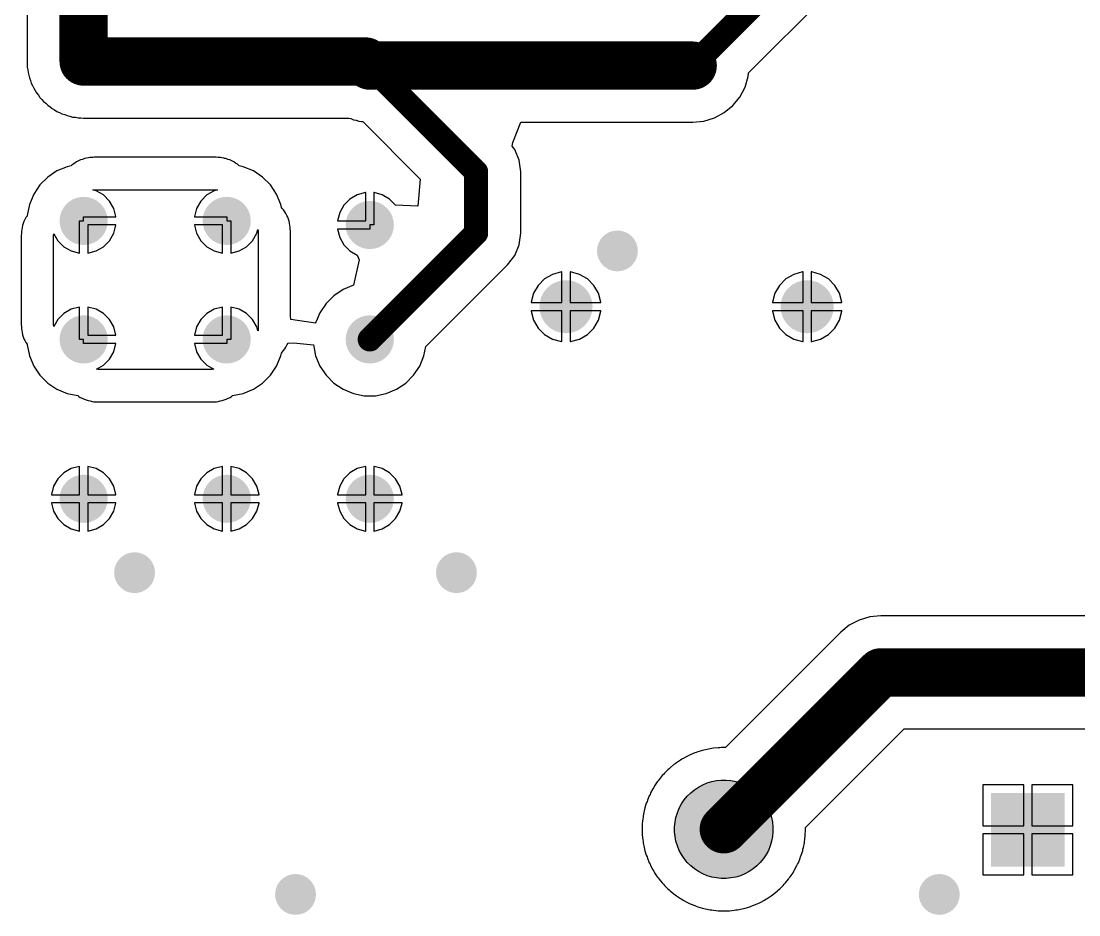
# Model space of a CAD drawing. Header units: inches. Extents: x 4.53 to 13.89, y 0.79 to 10.58.
# Drawn here: x 7.342 to 8.635, y 7.455 to 8.549 of the extents above; entities that cross this region are included whole.
import ezdxf

# ---------------------------------------------------------------- set-up
doc = ezdxf.new("R2010")
doc.units = ezdxf.units.IN
doc.header["$MEASUREMENT"] = 0
for name, color, linetype in [('Pad Holes', 156, 'Continuous'), ('Top Layer', 1, 'Continuous'), ('Via Holes', 16, 'Continuous')]:
    doc.layers.add(name, color=color, linetype=linetype)

# ---------------------------------------------------------------- blocks, each defined once
blk = doc.blocks.new('TEST_POINT_1_5MM_16')
at = {"layer": 'Top Layer'}
blk.add_hatch(color=1, dxfattribs=at).paths.add_polyline_path([(-0.003, -0.0602), (-0.0088, -0.0596), (-0.0146, -0.0585), (-0.0203, -0.0568), (-0.0258, -0.0545), (-0.031, -0.0517), (-0.0359, -0.0484), (-0.0405, -0.0447), (-0.0447, -0.0405), (-0.0484, -0.0359), (-0.0517, -0.031), (-0.0545, -0.0258), (-0.0568, -0.0203), (-0.0585, -0.0146), (-0.0596, -0.0088), (-0.0602, -0.003), (-0.0602, 0), (-0.0602, 0.003), (-0.0596, 0.0088), (-0.0585, 0.0146), (-0.0568, 0.0203), (-0.0545, 0.0258), (-0.0517, 0.031), (-0.0484, 0.0359), (-0.0447, 0.0405), (-0.0405, 0.0447), (-0.0359, 0.0484), (-0.031, 0.0517), (-0.0258, 0.0545), (-0.0203, 0.0568), (-0.0146, 0.0585), (-0.0088, 0.0596), (-0.003, 0.0602), (0, 0.0602), (0.003, 0.0602), (0.0088, 0.0596), (0.0146, 0.0585), (0.0203, 0.0568), (0.0258, 0.0545), (0.031, 0.0517), (0.0359, 0.0484), (0.0405, 0.0447), (0.0447, 0.0405), (0.0484, 0.0359), (0.0517, 0.031), (0.0545, 0.0258), (0.0568, 0.0203), (0.0585, 0.0146), (0.0596, 0.0088), (0.0602, 0.003), (0.0602, 0), (0.0602, -0.003), (0.0596, -0.0088), (0.0585, -0.0146), (0.0568, -0.0203), (0.0545, -0.0258), (0.0517, -0.031), (0.0484, -0.0359), (0.0447, -0.0405), (0.0405, -0.0447), (0.0359, -0.0484), (0.031, -0.0517), (0.0258, -0.0545), (0.0203, -0.0568), (0.0146, -0.0585), (0.0088, -0.0596), (0.003, -0.0602), (0, -0.0602)])
for p, q in [((-0.031, 0.0517), (-0.0258, 0.0545)), ((-0.0258, 0.0545), (-0.0203, 0.0568)), ((-0.0203, 0.0568), (-0.0146, 0.0585)), ((-0.0146, 0.0585), (-0.0088, 0.0596)), ((-0.0088, 0.0596), (-0.003, 0.0602)), ((-0.003, 0.0602), (0, 0.0602)), ((0, 0.0602), (0.003, 0.0602)), ((0.003, 0.0602), (0.0088, 0.0596)), ((0.0088, 0.0596), (0.0146, 0.0585)), ((0.0146, 0.0585), (0.0203, 0.0568)), ((0.0203, 0.0568), (0.0258, 0.0545)), ((0.0258, 0.0545), (0.031, 0.0517)), ((-0.0484, 0.0359), (-0.0447, 0.0405)), ((-0.0447, 0.0405), (-0.0405, 0.0447)), ((-0.0405, 0.0447), (-0.0359, 0.0484)), ((-0.0359, 0.0484), (-0.031, 0.0517)), ((0.031, 0.0517), (0.0359, 0.0484)), ((0.0359, 0.0484), (0.0405, 0.0447)), ((0.0405, 0.0447), (0.0447, 0.0405)), ((0.0447, 0.0405), (0.0484, 0.0359)), ((-0.0545, 0.0258), (-0.0517, 0.031)), ((-0.0517, 0.031), (-0.0484, 0.0359)), ((0.0484, 0.0359), (0.0517, 0.031)), ((0.0517, 0.031), (0.0545, 0.0258)), ((-0.0596, 0.0088), (-0.0585, 0.0146)), ((-0.0585, 0.0146), (-0.0568, 0.0203)), ((-0.0568, 0.0203), (-0.0545, 0.0258)), ((0.0545, 0.0258), (0.0568, 0.0203)), ((0.0568, 0.0203), (0.0585, 0.0146)), ((0.0585, 0.0146), (0.0596, 0.0088)), ((-0.0602, 0.003), (-0.0596, 0.0088)), ((-0.0602, 0), (-0.0602, 0.003)), ((-0.0602, -0.003), (-0.0602, 0)), ((0.0596, 0.0088), (0.0602, 0.003)), ((0.0602, 0.003), (0.0602, 0)), ((0.0602, 0), (0.0602, -0.003)), ((-0.0596, -0.0088), (-0.0602, -0.003)), ((-0.0585, -0.0146), (-0.0596, -0.0088)), ((0.0596, -0.0088), (0.0585, -0.0146)), ((0.0602, -0.003), (0.0596, -0.0088)), ((-0.0568, -0.0203), (-0.0585, -0.0146)), ((-0.0545, -0.0258), (-0.0568, -0.0203)), ((-0.0517, -0.031), (-0.0545, -0.0258)), ((0.0545, -0.0258), (0.0517, -0.031)), ((0.0568, -0.0203), (0.0545, -0.0258)), ((0.0585, -0.0146), (0.0568, -0.0203)), ((-0.0484, -0.0359), (-0.0517, -0.031)), ((-0.0447, -0.0405), (-0.0484, -0.0359)), ((0.0484, -0.0359), (0.0447, -0.0405)), ((0.0517, -0.031), (0.0484, -0.0359)), ((-0.0405, -0.0447), (-0.0447, -0.0405)), ((-0.0359, -0.0484), (-0.0405, -0.0447)), ((-0.031, -0.0517), (-0.0359, -0.0484)), ((-0.0258, -0.0545), (-0.031, -0.0517)), ((0.031, -0.0517), (0.0258, -0.0545)), ((0.0359, -0.0484), (0.031, -0.0517)), ((0.0405, -0.0447), (0.0359, -0.0484)), ((0.0447, -0.0405), (0.0405, -0.0447)), ((-0.0203, -0.0568), (-0.0258, -0.0545)), ((-0.0146, -0.0585), (-0.0203, -0.0568)), ((-0.0088, -0.0596), (-0.0146, -0.0585)), ((-0.003, -0.0602), (-0.0088, -0.0596)), ((0, -0.0602), (-0.003, -0.0602)), ((0, -0.0602), (0, -0.0602)), ((0.003, -0.0602), (0, -0.0602)), ((0.0088, -0.0596), (0.003, -0.0602)), ((0.0146, -0.0585), (0.0088, -0.0596)), ((0.0203, -0.0568), (0.0146, -0.0585)), ((0.0258, -0.0545), (0.0203, -0.0568))]:
    blk.add_line(p, q, dxfattribs=at)
blk = doc.blocks.new('CAPPRD500W50D630H1120_STAND_22X40_53')
at = {"layer": 'Pad Holes'}
h = blk.add_hatch(color=7, dxfattribs=at)
edge = h.paths.add_edge_path()
edge.add_arc((-0.195, 0), 0.03, 0, 360)
h = blk.add_hatch(color=7, dxfattribs=at)
edge = h.paths.add_edge_path()
edge.add_arc((0.195, 0), 0.03, 0, 360)
at = {"layer": 'Top Layer'}
blk.add_hatch(color=1, dxfattribs=at).paths.add_polyline_path([(-0.24, 0.045), (-0.15, 0.045), (-0.15, -0.045), (-0.24, -0.045)])
h = blk.add_hatch(color=1, dxfattribs=at)
edge = h.paths.add_edge_path()
edge.add_arc((0.195, 0), 0.045, 0, 360)
blk = doc.blocks.new('RES_2W_VERTICAL_153')
at = {"layer": 'Pad Holes'}
h = blk.add_hatch(color=7, dxfattribs=at)
edge = h.paths.add_edge_path()
edge.add_arc((0, 0), 0.0197, 0, 360)
h = blk.add_hatch(color=7, dxfattribs=at)
edge = h.paths.add_edge_path()
edge.add_arc((0.195, 0), 0.0197, 0, 360)
at = {"layer": 'Top Layer'}
h = blk.add_hatch(color=1, dxfattribs=at)
edge = h.paths.add_edge_path()
edge.add_arc((0, 0), 0.0295, 0, 360)
h = blk.add_hatch(color=1, dxfattribs=at)
edge = h.paths.add_edge_path()
edge.add_arc((0.195, 0), 0.0295, 0, 360)
blk = doc.blocks.new('RES_2W_VERTICAL_154')
at = {"layer": 'Pad Holes'}
h = blk.add_hatch(color=7, dxfattribs=at)
edge = h.paths.add_edge_path()
edge.add_arc((0, 0), 0.0197, 0, 360)
h = blk.add_hatch(color=7, dxfattribs=at)
edge = h.paths.add_edge_path()
edge.add_arc((0.195, 0), 0.0197, 0, 360)
at = {"layer": 'Top Layer'}
h = blk.add_hatch(color=1, dxfattribs=at)
edge = h.paths.add_edge_path()
edge.add_arc((0, 0), 0.0295, 0, 360)
h = blk.add_hatch(color=1, dxfattribs=at)
edge = h.paths.add_edge_path()
edge.add_arc((0.195, 0), 0.0295, 0, 360)
blk = doc.blocks.new('RES_2W_VERTICAL_155')
at = {"layer": 'Pad Holes'}
h = blk.add_hatch(color=7, dxfattribs=at)
edge = h.paths.add_edge_path()
edge.add_arc((0, 0), 0.0197, 0, 360)
h = blk.add_hatch(color=7, dxfattribs=at)
edge = h.paths.add_edge_path()
edge.add_arc((0.195, 0), 0.0197, 0, 360)
at = {"layer": 'Top Layer'}
h = blk.add_hatch(color=1, dxfattribs=at)
edge = h.paths.add_edge_path()
edge.add_arc((0, 0), 0.0295, 0, 360)
h = blk.add_hatch(color=1, dxfattribs=at)
edge = h.paths.add_edge_path()
edge.add_arc((0.195, 0), 0.0295, 0, 360)
blk = doc.blocks.new('CAP_PANASSONIC_1U_450V_157')
at = {"layer": 'Pad Holes'}
h = blk.add_hatch(color=7, dxfattribs=at)
edge = h.paths.add_edge_path()
edge.add_arc((0, 0), 0.02, 0, 360)
h = blk.add_hatch(color=7, dxfattribs=at)
edge = h.paths.add_edge_path()
edge.add_arc((0.59, 0), 0.02, 0, 360)
at = {"layer": 'Top Layer'}
h = blk.add_hatch(color=1, dxfattribs=at)
edge = h.paths.add_edge_path()
edge.add_arc((0, 0), 0.0325, 0, 360)
h = blk.add_hatch(color=1, dxfattribs=at)
edge = h.paths.add_edge_path()
edge.add_arc((0.59, 0), 0.0325, 0, 360)
blk = doc.blocks.new('CAP_PANASSONIC_1U_450V_158')
at = {"layer": 'Pad Holes'}
h = blk.add_hatch(color=7, dxfattribs=at)
edge = h.paths.add_edge_path()
edge.add_arc((0, 0), 0.02, 0, 360)
h = blk.add_hatch(color=7, dxfattribs=at)
edge = h.paths.add_edge_path()
edge.add_arc((0.59, 0), 0.02, 0, 360)
at = {"layer": 'Top Layer'}
h = blk.add_hatch(color=1, dxfattribs=at)
edge = h.paths.add_edge_path()
edge.add_arc((0, 0), 0.0325, 0, 360)
h = blk.add_hatch(color=1, dxfattribs=at)
edge = h.paths.add_edge_path()
edge.add_arc((0.59, 0), 0.0325, 0, 360)
blk = doc.blocks.new('RES_2W_VERTICAL_160')
at = {"layer": 'Pad Holes'}
h = blk.add_hatch(color=7, dxfattribs=at)
edge = h.paths.add_edge_path()
edge.add_arc((0, 0), 0.0197, 0, 360)
h = blk.add_hatch(color=7, dxfattribs=at)
edge = h.paths.add_edge_path()
edge.add_arc((0.195, 0), 0.0197, 0, 360)
at = {"layer": 'Top Layer'}
h = blk.add_hatch(color=1, dxfattribs=at)
edge = h.paths.add_edge_path()
edge.add_arc((0, 0), 0.0295, 0, 360)
h = blk.add_hatch(color=1, dxfattribs=at)
edge = h.paths.add_edge_path()
edge.add_arc((0.195, 0), 0.0295, 0, 360)
blk = doc.blocks.new('RES_2W_VERTICAL_161')
at = {"layer": 'Pad Holes'}
h = blk.add_hatch(color=7, dxfattribs=at)
edge = h.paths.add_edge_path()
edge.add_arc((0, 0), 0.0197, 0, 360)
h = blk.add_hatch(color=7, dxfattribs=at)
edge = h.paths.add_edge_path()
edge.add_arc((0.195, 0), 0.0197, 0, 360)
at = {"layer": 'Top Layer'}
h = blk.add_hatch(color=1, dxfattribs=at)
edge = h.paths.add_edge_path()
edge.add_arc((0, 0), 0.0295, 0, 360)
h = blk.add_hatch(color=1, dxfattribs=at)
edge = h.paths.add_edge_path()
edge.add_arc((0.195, 0), 0.0295, 0, 360)
blk = doc.blocks.new('RES_2W_VERTICAL_162')
at = {"layer": 'Pad Holes'}
h = blk.add_hatch(color=7, dxfattribs=at)
edge = h.paths.add_edge_path()
edge.add_arc((0, 0), 0.0197, 0, 360)
h = blk.add_hatch(color=7, dxfattribs=at)
edge = h.paths.add_edge_path()
edge.add_arc((0.195, 0), 0.0197, 0, 360)
at = {"layer": 'Top Layer'}
h = blk.add_hatch(color=1, dxfattribs=at)
edge = h.paths.add_edge_path()
edge.add_arc((0, 0), 0.0295, 0, 360)
h = blk.add_hatch(color=1, dxfattribs=at)
edge = h.paths.add_edge_path()
edge.add_arc((0.195, 0), 0.0295, 0, 360)

msp = doc.modelspace()

# ---------------------------------------------------------------- hatches: boundary and pattern name
at = {"layer": 'Top Layer'}
h = msp.add_hatch(color=1, dxfattribs=at)
edge = h.paths.add_edge_path()
edge.add_arc((8.0709, 8.2677), 0.025, 0, 360)
h = msp.add_hatch(color=1, dxfattribs=at)
edge = h.paths.add_edge_path()
edge.add_arc((7.4803, 7.874), 0.025, 0, 360)
h = msp.add_hatch(color=1, dxfattribs=at)
edge = h.paths.add_edge_path()
edge.add_arc((7.874, 7.874), 0.025, 0, 360)
h = msp.add_hatch(color=1, dxfattribs=at)
edge = h.paths.add_edge_path()
edge.add_arc((7.6772, 7.4803), 0.025, 0, 360)
h = msp.add_hatch(color=1, dxfattribs=at)
edge = h.paths.add_edge_path()
edge.add_arc((8.4646, 7.4803), 0.025, 0, 360)
at = {"layer": 'Via Holes'}
h = msp.add_hatch(color=7, dxfattribs=at)
edge = h.paths.add_edge_path()
edge.add_arc((8.0709, 8.2677), 0.014, 0, 360)
h = msp.add_hatch(color=7, dxfattribs=at)
edge = h.paths.add_edge_path()
edge.add_arc((7.4803, 7.874), 0.014, 0, 360)
h = msp.add_hatch(color=7, dxfattribs=at)
edge = h.paths.add_edge_path()
edge.add_arc((7.874, 7.874), 0.014, 0, 360)
h = msp.add_hatch(color=7, dxfattribs=at)
edge = h.paths.add_edge_path()
edge.add_arc((7.6772, 7.4803), 0.014, 0, 360)
h = msp.add_hatch(color=7, dxfattribs=at)
edge = h.paths.add_edge_path()
edge.add_arc((8.4646, 7.4803), 0.014, 0, 360)

# ---------------------------------------------------------------- linework, layer by layer
at = {"layer": 'Top Layer'}
for p, q in [((8.2314, 8.4856), (8.4666, 8.7208)), ((7.3488, 8.6444), (7.3488, 8.4994)), ((7.3488, 8.4994), (7.3491, 8.496)), ((7.3491, 8.496), (7.3491, 8.4926)), ((7.3491, 8.4926), (7.3498, 8.4893)), ((7.3498, 8.4893), (7.3501, 8.4859)), ((7.3501, 8.4859), (7.3511, 8.4827)), ((7.3511, 8.4827), (7.3518, 8.4793)), ((7.3518, 8.4793), (7.3531, 8.4762)), ((7.3531, 8.4762), (7.354, 8.4729)), ((8.227, 8.4679), (8.2309, 8.4809)), ((8.2309, 8.4809), (8.2314, 8.4856)), ((7.354, 8.4729), (7.3556, 8.4699)), ((7.3556, 8.4699), (7.3569, 8.4668)), ((7.3569, 8.4668), (7.3588, 8.464)), ((7.3588, 8.464), (7.3604, 8.461)), ((8.2206, 8.456), (8.227, 8.4679)), ((7.3604, 8.461), (7.3626, 8.4583)), ((7.3626, 8.4583), (7.3645, 8.4555)), ((7.3645, 8.4555), (7.3669, 8.4531)), ((7.3669, 8.4531), (7.369, 8.4505)), ((7.369, 8.4505), (7.3717, 8.4483)), ((7.3717, 8.4483), (7.3741, 8.4459)), ((8.212, 8.4455), (8.2206, 8.456)), ((7.3741, 8.4459), (7.3769, 8.444)), ((7.3769, 8.444), (7.3795, 8.4419)), ((7.3795, 8.4419), (7.3825, 8.4403)), ((7.3825, 8.4403), (7.3854, 8.4384)), ((7.3854, 8.4384), (7.3885, 8.4371)), ((7.3885, 8.4371), (7.3915, 8.4355)), ((7.3915, 8.4355), (7.3948, 8.4345)), ((8.1895, 8.4305), (8.2015, 8.4369)), ((8.2015, 8.4369), (8.212, 8.4455)), ((7.3948, 8.4345), (7.3979, 8.4332)), ((7.3979, 8.4332), (7.4012, 8.4325)), ((7.4012, 8.4325), (7.4045, 8.4315)), ((7.4045, 8.4315), (7.4079, 8.4312)), ((7.4079, 8.4312), (7.4112, 8.4305)), ((7.4112, 8.4305), (7.4146, 8.4305)), ((7.4146, 8.4305), (7.418, 8.4302)), ((7.418, 8.4302), (7.7424, 8.4302)), ((7.7424, 8.4302), (7.7448, 8.4295)), ((7.7448, 8.4295), (7.7479, 8.4282)), ((7.7479, 8.4282), (7.7512, 8.4275)), ((7.7512, 8.4275), (7.7545, 8.4265)), ((7.7545, 8.4265), (7.7579, 8.4262)), ((7.7579, 8.4262), (7.7593, 8.4259)), ((7.7593, 8.4259), (7.8297, 8.3555)), ((7.9429, 8.4002), (7.9528, 8.4252)), ((7.9528, 8.4252), (8.163, 8.4252)), ((8.163, 8.4252), (8.1765, 8.4265)), ((8.1765, 8.4265), (8.1895, 8.4305)), ((7.9423, 8.3957), (7.9429, 8.4002)), ((7.9453, 8.3917), (7.9423, 8.3957)), ((7.9507, 8.3786), (7.9453, 8.3917)), ((7.3979, 8.3707), (7.3854, 8.3655)), ((7.4026, 8.3716), (7.3979, 8.3707)), ((7.4032, 8.372), (7.4026, 8.3716)), ((7.405, 8.3739), (7.4032, 8.372)), ((7.4073, 8.3752), (7.405, 8.3739)), ((7.4093, 8.3768), (7.4073, 8.3752)), ((7.4117, 8.3777), (7.4093, 8.3768)), ((7.414, 8.379), (7.4117, 8.3777)), ((7.4165, 8.3797), (7.414, 8.379)), ((7.4189, 8.3807), (7.4165, 8.3797)), ((7.4215, 8.3811), (7.4189, 8.3807)), ((7.424, 8.3817), (7.4215, 8.3811)), ((7.4257, 8.382), (7.424, 8.3817)), ((7.4283, 8.382), (7.4257, 8.382)), ((7.4292, 8.3821), (7.4283, 8.382)), ((7.4309, 8.3823), (7.4292, 8.3821)), ((7.4292, 8.3821), (7.4292, 8.3821)), ((7.5801, 8.3823), (7.4309, 8.3823)), ((7.5827, 8.382), (7.5801, 8.3823)), ((7.5853, 8.382), (7.5827, 8.382)), ((7.587, 8.3817), (7.5853, 8.382)), ((7.5895, 8.3811), (7.587, 8.3817)), ((7.5904, 8.3809), (7.5895, 8.3811)), ((7.5921, 8.3807), (7.5904, 8.3809)), ((7.5904, 8.3809), (7.5904, 8.3809)), ((7.5945, 8.3797), (7.5921, 8.3807)), ((7.597, 8.379), (7.5945, 8.3797)), ((7.5993, 8.3777), (7.597, 8.379)), ((7.6017, 8.3768), (7.5993, 8.3777)), ((7.6037, 8.3752), (7.6017, 8.3768)), ((7.606, 8.3739), (7.6037, 8.3752)), ((7.6078, 8.372), (7.606, 8.3739)), ((7.6084, 8.3716), (7.6078, 8.372)), ((7.6131, 8.3707), (7.6084, 8.3716)), ((7.6256, 8.3655), (7.6131, 8.3707)), ((7.9526, 8.3644), (7.9507, 8.3786)), ((7.3741, 8.3579), (7.3645, 8.3484)), ((7.3854, 8.3655), (7.3741, 8.3579)), ((7.6369, 8.3579), (7.6256, 8.3655)), ((7.6465, 8.3484), (7.6369, 8.3579)), ((7.9526, 8.2894), (7.9526, 8.3644)), ((7.3645, 8.3484), (7.3569, 8.3371)), ((7.6541, 8.3371), (7.6465, 8.3484)), ((7.8297, 8.3555), (7.8268, 8.3226)), ((7.3569, 8.3371), (7.3518, 8.3245)), ((7.4292, 8.3424), (7.4309, 8.3426)), ((7.4333, 8.3413), (7.4292, 8.3424)), ((7.4309, 8.3426), (7.5801, 8.3426)), ((7.4423, 8.3361), (7.4333, 8.3413)), ((7.4496, 8.3287), (7.4423, 8.3361)), ((7.5687, 8.3361), (7.5614, 8.3287)), ((7.5777, 8.3413), (7.5687, 8.3361)), ((7.5818, 8.3424), (7.5777, 8.3413)), ((7.5801, 8.3426), (7.5818, 8.3424)), ((7.6592, 8.3245), (7.6541, 8.3371)), ((7.7527, 8.3363), (7.7437, 8.3311)), ((7.7628, 8.339), (7.7527, 8.3363)), ((7.763, 8.339), (7.7628, 8.339)), ((7.763, 8.3044), (7.763, 8.339)), ((7.7732, 8.339), (7.773, 8.339)), ((7.773, 8.339), (7.773, 8.2994)), ((7.7833, 8.3363), (7.7732, 8.339)), ((7.7923, 8.3311), (7.7833, 8.3363)), ((7.3518, 8.3245), (7.3491, 8.3112)), ((7.4548, 8.3197), (7.4496, 8.3287)), ((7.4575, 8.3096), (7.4548, 8.3197)), ((7.5562, 8.3197), (7.5535, 8.3096)), ((7.5614, 8.3287), (7.5562, 8.3197)), ((7.66, 8.3206), (7.6592, 8.3245)), ((7.6607, 8.3197), (7.66, 8.3206)), ((7.6626, 8.3179), (7.6607, 8.3197)), ((7.7364, 8.3237), (7.7312, 8.3147)), ((7.7437, 8.3311), (7.7364, 8.3237)), ((7.7996, 8.3237), (7.7923, 8.3311)), ((7.8268, 8.3226), (7.7996, 8.3237)), ((7.3462, 8.306), (7.3449, 8.3037)), ((7.3472, 8.3084), (7.3462, 8.306)), ((7.3488, 8.3104), (7.3472, 8.3084)), ((7.3491, 8.311), (7.3488, 8.3104)), ((7.3491, 8.3112), (7.3491, 8.311)), ((7.418, 8.3044), (7.418, 8.3094)), ((7.418, 8.3094), (7.4575, 8.3094)), ((7.4575, 8.3094), (7.4575, 8.3096)), ((7.5535, 8.3096), (7.5535, 8.3094)), ((7.5535, 8.3094), (7.593, 8.3094)), ((7.593, 8.3094), (7.593, 8.3044)), ((7.6639, 8.3156), (7.6626, 8.3179)), ((7.6654, 8.3136), (7.6639, 8.3156)), ((7.6664, 8.3112), (7.6654, 8.3136)), ((7.6677, 8.3089), (7.6664, 8.3112)), ((7.6684, 8.3064), (7.6677, 8.3089)), ((7.6694, 8.304), (7.6684, 8.3064)), ((7.7312, 8.3147), (7.7285, 8.3046)), ((7.3422, 8.2937), (7.3419, 8.2916)), ((7.3429, 8.2962), (7.3422, 8.2937)), ((7.3432, 8.2988), (7.3429, 8.2962)), ((7.3442, 8.3012), (7.3432, 8.2988)), ((7.3449, 8.3037), (7.3442, 8.3012)), ((7.413, 8.2649), (7.413, 8.3044)), ((7.413, 8.3044), (7.418, 8.3044)), ((7.4575, 8.2994), (7.423, 8.2994)), ((7.423, 8.2994), (7.423, 8.2649)), ((7.4548, 8.2892), (7.4575, 8.2992)), ((7.4575, 8.2992), (7.4575, 8.2994)), ((7.588, 8.2994), (7.5535, 8.2994)), ((7.5535, 8.2994), (7.5535, 8.2992)), ((7.5535, 8.2992), (7.5562, 8.2892)), ((7.588, 8.2649), (7.588, 8.2994)), ((7.593, 8.3044), (7.598, 8.3044)), ((7.598, 8.3044), (7.598, 8.2649)), ((7.6298, 8.2892), (7.631, 8.2937)), ((7.631, 8.2937), (7.6313, 8.292)), ((7.6696, 8.3022), (7.6694, 8.304)), ((7.6697, 8.3014), (7.6696, 8.3022)), ((7.6696, 8.3022), (7.6696, 8.3022)), ((7.6704, 8.2989), (7.6697, 8.3014)), ((7.6706, 8.2971), (7.6704, 8.2989)), ((7.6706, 8.2945), (7.6706, 8.2971)), ((7.671, 8.292), (7.6706, 8.2945)), ((7.7285, 8.3046), (7.7285, 8.3044)), ((7.7285, 8.3044), (7.763, 8.3044)), ((7.768, 8.2944), (7.7285, 8.2944)), ((7.7285, 8.2944), (7.7285, 8.2942)), ((7.7285, 8.2942), (7.7312, 8.2842)), ((7.773, 8.2994), (7.768, 8.2994)), ((7.768, 8.2994), (7.768, 8.2944)), ((7.3419, 8.289), (7.3416, 8.2864)), ((7.3416, 8.2864), (7.3416, 8.1775)), ((7.3419, 8.2916), (7.3419, 8.289)), ((7.3813, 8.2864), (7.3816, 8.2885)), ((7.3813, 8.1775), (7.3813, 8.2864)), ((7.3816, 8.2885), (7.3864, 8.2802)), ((7.3864, 8.2802), (7.3937, 8.2728)), ((7.4423, 8.2728), (7.4496, 8.2802)), ((7.4496, 8.2802), (7.4548, 8.2892)), ((7.5562, 8.2892), (7.5614, 8.2802)), ((7.5614, 8.2802), (7.5687, 8.2728)), ((7.6173, 8.2728), (7.6246, 8.2802)), ((7.6246, 8.2802), (7.6298, 8.2892)), ((7.6313, 8.292), (7.6313, 8.1881)), ((7.671, 8.189), (7.671, 8.292)), ((7.7312, 8.2842), (7.7364, 8.2752)), ((7.9507, 8.2753), (7.9526, 8.2894)), ((7.3937, 8.2728), (7.4027, 8.2676)), ((7.4027, 8.2676), (7.4128, 8.2649)), ((7.4232, 8.2649), (7.4333, 8.2676)), ((7.4333, 8.2676), (7.4423, 8.2728)), ((7.5687, 8.2728), (7.5777, 8.2676)), ((7.5777, 8.2676), (7.5878, 8.2649)), ((7.5982, 8.2649), (7.6083, 8.2676)), ((7.6083, 8.2676), (7.6173, 8.2728)), ((7.7364, 8.2752), (7.7437, 8.2678)), ((7.7437, 8.2678), (7.7527, 8.2626)), ((7.9453, 8.2621), (7.9507, 8.2753)), ((7.4128, 8.2649), (7.413, 8.2649)), ((7.423, 8.2649), (7.4232, 8.2649)), ((7.5878, 8.2649), (7.588, 8.2649)), ((7.598, 8.2649), (7.5982, 8.2649)), ((7.755, 8.2566), (7.7479, 8.2257)), ((7.7527, 8.2626), (7.755, 8.2566)), ((7.9366, 8.2508), (7.9453, 8.2621)), ((7.8365, 8.1507), (7.9366, 8.2508)), ((8.0024, 8.2419), (7.9916, 8.239)), ((8.003, 8.2419), (8.0024, 8.2419)), ((8.003, 8.2044), (8.003, 8.2419)), ((8.0136, 8.2419), (8.013, 8.2419)), ((8.013, 8.2419), (8.013, 8.2044)), ((8.0244, 8.239), (8.0136, 8.2419)), ((8.2974, 8.2419), (8.2866, 8.239)), ((8.298, 8.2419), (8.2974, 8.2419)), ((8.298, 8.2044), (8.298, 8.2419)), ((8.3086, 8.2419), (8.308, 8.2419)), ((8.308, 8.2419), (8.308, 8.2044)), ((8.3194, 8.239), (8.3086, 8.2419)), ((7.9819, 8.2334), (7.974, 8.2255)), ((7.9916, 8.239), (7.9819, 8.2334)), ((8.0341, 8.2334), (8.0244, 8.239)), ((8.042, 8.2255), (8.0341, 8.2334)), ((8.2769, 8.2334), (8.269, 8.2255)), ((8.2866, 8.239), (8.2769, 8.2334)), ((8.3291, 8.2334), (8.3194, 8.239)), ((8.337, 8.2255), (8.3291, 8.2334)), ((7.7354, 8.2205), (7.7241, 8.2129)), ((7.7479, 8.2257), (7.7354, 8.2205)), ((7.9684, 8.2158), (7.9655, 8.205)), ((7.974, 8.2255), (7.9684, 8.2158)), ((8.0476, 8.2158), (8.042, 8.2255)), ((8.0505, 8.205), (8.0476, 8.2158)), ((8.2634, 8.2158), (8.2605, 8.205)), ((8.269, 8.2255), (8.2634, 8.2158)), ((8.3426, 8.2158), (8.337, 8.2255)), ((8.3455, 8.205), (8.3426, 8.2158)), ((7.7145, 8.2034), (7.7069, 8.1921)), ((7.7241, 8.2129), (7.7145, 8.2034)), ((7.9655, 8.205), (7.9655, 8.2044)), ((7.9655, 8.2044), (8.003, 8.2044)), ((8.013, 8.2044), (8.0505, 8.2044)), ((8.0505, 8.2044), (8.0505, 8.205)), ((8.2605, 8.205), (8.2605, 8.2044)), ((8.2605, 8.2044), (8.298, 8.2044)), ((8.308, 8.2044), (8.3455, 8.2044)), ((8.3455, 8.2044), (8.3455, 8.205)), ((7.3937, 8.1911), (7.3864, 8.1837)), ((7.4027, 8.1963), (7.3937, 8.1911)), ((7.4128, 8.199), (7.4027, 8.1963)), ((7.413, 8.199), (7.4128, 8.199)), ((7.413, 8.1594), (7.413, 8.199)), ((7.4232, 8.199), (7.423, 8.199)), ((7.423, 8.199), (7.423, 8.1644)), ((7.4333, 8.1963), (7.4232, 8.199)), ((7.4423, 8.1911), (7.4333, 8.1963)), ((7.4496, 8.1837), (7.4423, 8.1911)), ((7.5687, 8.1911), (7.5614, 8.1837)), ((7.5777, 8.1963), (7.5687, 8.1911)), ((7.5878, 8.199), (7.5777, 8.1963)), ((7.588, 8.199), (7.5878, 8.199)), ((7.588, 8.1644), (7.588, 8.199)), ((7.5982, 8.199), (7.598, 8.199)), ((7.598, 8.199), (7.598, 8.1594)), ((7.6083, 8.1963), (7.5982, 8.199)), ((7.6173, 8.1911), (7.6083, 8.1963)), ((7.6246, 8.1837), (7.6173, 8.1911)), ((7.7069, 8.1921), (7.7036, 8.1841)), ((8.003, 8.1944), (7.9655, 8.1944)), ((7.9655, 8.1944), (7.9655, 8.1938)), ((7.9655, 8.1938), (7.9684, 8.183)), ((8.003, 8.1569), (8.003, 8.1944)), ((8.0505, 8.1944), (8.013, 8.1944)), ((8.013, 8.1944), (8.013, 8.1569)), ((8.0476, 8.183), (8.0505, 8.1938)), ((8.0505, 8.1938), (8.0505, 8.1944)), ((8.298, 8.1944), (8.2605, 8.1944)), ((8.2605, 8.1944), (8.2605, 8.1938)), ((8.2605, 8.1938), (8.2634, 8.183)), ((8.298, 8.1569), (8.298, 8.1944)), ((8.3455, 8.1944), (8.308, 8.1944)), ((8.308, 8.1944), (8.308, 8.1569)), ((8.3426, 8.183), (8.3455, 8.1938)), ((8.3455, 8.1938), (8.3455, 8.1944)), ((7.3416, 8.1775), (7.3419, 8.1749)), ((7.3816, 8.1754), (7.3813, 8.1775)), ((7.3864, 8.1837), (7.3816, 8.1754)), ((7.4548, 8.1747), (7.4496, 8.1837)), ((7.5614, 8.1837), (7.5562, 8.1747)), ((7.6298, 8.1747), (7.6246, 8.1837)), ((7.6313, 8.1881), (7.6313, 8.1702)), ((7.671, 8.1881), (7.671, 8.189)), ((7.6714, 8.1838), (7.671, 8.1881)), ((7.7014, 8.1791), (7.6714, 8.1838)), ((7.7017, 8.1795), (7.7014, 8.1791)), ((7.7036, 8.1841), (7.7017, 8.1795)), ((7.7017, 8.1795), (7.7017, 8.1795)), ((7.9684, 8.183), (7.974, 8.1733)), ((8.042, 8.1733), (8.0476, 8.183)), ((8.2634, 8.183), (8.269, 8.1733)), ((8.337, 8.1733), (8.3426, 8.183)), ((7.3419, 8.1749), (7.3419, 8.1723)), ((7.3419, 8.1723), (7.3422, 8.1702)), ((7.3422, 8.1702), (7.3429, 8.1677)), ((7.3429, 8.1677), (7.3432, 8.1651)), ((7.3432, 8.1651), (7.3442, 8.1627)), ((7.423, 8.1644), (7.4575, 8.1644)), ((7.4575, 8.1646), (7.4548, 8.1747)), ((7.4575, 8.1644), (7.4575, 8.1646)), ((7.5562, 8.1747), (7.5535, 8.1646)), ((7.5535, 8.1646), (7.5535, 8.1644)), ((7.5535, 8.1644), (7.588, 8.1644)), ((7.6311, 8.1698), (7.6298, 8.1747)), ((7.6313, 8.1702), (7.6311, 8.1698)), ((7.974, 8.1733), (7.9819, 8.1654)), ((7.9819, 8.1654), (7.9916, 8.1598)), ((8.0244, 8.1598), (8.0341, 8.1654)), ((8.0341, 8.1654), (8.042, 8.1733)), ((8.269, 8.1733), (8.2769, 8.1654)), ((8.2769, 8.1654), (8.2866, 8.1598)), ((8.3194, 8.1598), (8.3291, 8.1654)), ((8.3291, 8.1654), (8.337, 8.1733)), ((7.3442, 8.1627), (7.3449, 8.1602)), ((7.3449, 8.1602), (7.3462, 8.1579)), ((7.3462, 8.1579), (7.3472, 8.1555)), ((7.3472, 8.1555), (7.3488, 8.1534)), ((7.3488, 8.1534), (7.3491, 8.1528)), ((7.3491, 8.1528), (7.3491, 8.1526)), ((7.3491, 8.1526), (7.3518, 8.1393)), ((7.418, 8.1594), (7.413, 8.1594)), ((7.418, 8.1544), (7.418, 8.1594)), ((7.4575, 8.1544), (7.418, 8.1544)), ((7.4548, 8.1442), (7.4575, 8.1542)), ((7.4575, 8.1542), (7.4575, 8.1544)), ((7.593, 8.1544), (7.5535, 8.1544)), ((7.5535, 8.1544), (7.5535, 8.1542)), ((7.5535, 8.1542), (7.5562, 8.1442)), ((7.598, 8.1594), (7.593, 8.1594)), ((7.593, 8.1594), (7.593, 8.1544)), ((7.6655, 8.15), (7.667, 8.153)), ((7.667, 8.153), (7.6683, 8.155)), ((7.6683, 8.155), (7.6745, 8.1552)), ((7.6745, 8.1552), (7.699, 8.1528)), ((7.699, 8.1528), (7.6991, 8.1526)), ((7.6991, 8.1526), (7.7004, 8.1463)), ((7.8342, 8.1393), (7.8365, 8.1507)), ((7.9916, 8.1598), (8.0024, 8.1569)), ((8.0024, 8.1569), (8.003, 8.1569)), ((8.013, 8.1569), (8.0136, 8.1569)), ((8.0136, 8.1569), (8.0244, 8.1598)), ((8.2866, 8.1598), (8.2974, 8.1569)), ((8.2974, 8.1569), (8.298, 8.1569)), ((8.308, 8.1569), (8.3086, 8.1569)), ((8.3086, 8.1569), (8.3194, 8.1598)), ((7.3518, 8.1393), (7.3569, 8.1268)), ((7.4496, 8.1352), (7.4548, 8.1442)), ((7.5562, 8.1442), (7.5614, 8.1352)), ((7.6541, 8.1268), (7.6592, 8.1393)), ((7.6592, 8.1393), (7.6599, 8.1427)), ((7.6599, 8.1427), (7.6608, 8.1438)), ((7.6608, 8.1438), (7.6626, 8.1457)), ((7.6626, 8.1457), (7.6639, 8.1479)), ((7.6639, 8.1479), (7.6655, 8.15)), ((7.6655, 8.15), (7.6655, 8.15)), ((7.7004, 8.1463), (7.7017, 8.1393)), ((7.7017, 8.1393), (7.7069, 8.1268)), ((7.8291, 8.1268), (7.8342, 8.1393)), ((7.3569, 8.1268), (7.3645, 8.1155)), ((7.4337, 8.1229), (7.4423, 8.1278)), ((7.4423, 8.1278), (7.4496, 8.1352)), ((7.5614, 8.1352), (7.5687, 8.1278)), ((7.5687, 8.1278), (7.5773, 8.1229)), ((7.6465, 8.1155), (7.6541, 8.1268)), ((7.7069, 8.1268), (7.7145, 8.1155)), ((7.8215, 8.1155), (7.8291, 8.1268)), ((7.3645, 8.1155), (7.3741, 8.1059)), ((7.4358, 8.1226), (7.4337, 8.1229)), ((7.5752, 8.1226), (7.4358, 8.1226)), ((7.5773, 8.1229), (7.5752, 8.1226)), ((7.6369, 8.1059), (7.6465, 8.1155)), ((7.7145, 8.1155), (7.7241, 8.1059)), ((7.8119, 8.1059), (7.8215, 8.1155)), ((7.3741, 8.1059), (7.3854, 8.0984)), ((7.6256, 8.0984), (7.6369, 8.1059)), ((7.7241, 8.1059), (7.7354, 8.0984)), ((7.8006, 8.0984), (7.8119, 8.1059)), ((7.3854, 8.0984), (7.3979, 8.0932)), ((7.3979, 8.0932), (7.4109, 8.0906)), ((7.4109, 8.0906), (7.4118, 8.0901)), ((7.4118, 8.0901), (7.4139, 8.0885)), ((7.4139, 8.0885), (7.4163, 8.0875)), ((7.4163, 8.0875), (7.4185, 8.0862)), ((7.4185, 8.0862), (7.421, 8.0855)), ((7.59, 8.0855), (7.5925, 8.0862)), ((7.5925, 8.0862), (7.5947, 8.0875)), ((7.5947, 8.0875), (7.5971, 8.0885)), ((7.5971, 8.0885), (7.5992, 8.0901)), ((7.5992, 8.0901), (7.6001, 8.0906)), ((7.6001, 8.0906), (7.6131, 8.0932)), ((7.6131, 8.0932), (7.6256, 8.0984)), ((7.7354, 8.0984), (7.7479, 8.0932)), ((7.7479, 8.0932), (7.7612, 8.0905)), ((7.7612, 8.0905), (7.7748, 8.0905)), ((7.7748, 8.0905), (7.7881, 8.0932)), ((7.7881, 8.0932), (7.8006, 8.0984)), ((7.421, 8.0855), (7.4234, 8.0845)), ((7.4234, 8.0845), (7.426, 8.0842)), ((7.426, 8.0842), (7.4285, 8.0835)), ((7.4285, 8.0835), (7.4306, 8.0832)), ((7.4306, 8.0832), (7.4333, 8.0832)), ((7.4333, 8.0832), (7.4358, 8.0829)), ((7.4358, 8.0829), (7.5752, 8.0829)), ((7.5752, 8.0829), (7.5777, 8.0832)), ((7.5777, 8.0832), (7.5804, 8.0832)), ((7.5804, 8.0832), (7.5825, 8.0835)), ((7.5825, 8.0835), (7.585, 8.0842)), ((7.585, 8.0842), (7.5876, 8.0845)), ((7.5876, 8.0845), (7.59, 8.0855)), ((7.3937, 7.9961), (7.3864, 7.9887)), ((7.4027, 8.0013), (7.3937, 7.9961)), ((7.4128, 8.004), (7.4027, 8.0013)), ((7.413, 8.004), (7.4128, 8.004)), ((7.413, 7.9694), (7.413, 8.004)), ((7.4232, 8.004), (7.423, 8.004)), ((7.423, 8.004), (7.423, 7.9694)), ((7.4333, 8.0013), (7.4232, 8.004)), ((7.4423, 7.9961), (7.4333, 8.0013)), ((7.4496, 7.9887), (7.4423, 7.9961)), ((7.5687, 7.9961), (7.5614, 7.9887)), ((7.5777, 8.0013), (7.5687, 7.9961)), ((7.5878, 8.004), (7.5777, 8.0013)), ((7.588, 8.004), (7.5878, 8.004)), ((7.588, 7.9694), (7.588, 8.004)), ((7.5982, 8.004), (7.598, 8.004)), ((7.598, 8.004), (7.598, 7.9694)), ((7.6083, 8.0013), (7.5982, 8.004)), ((7.6173, 7.9961), (7.6083, 8.0013)), ((7.6246, 7.9887), (7.6173, 7.9961)), ((7.7437, 7.9961), (7.7364, 7.9887)), ((7.7527, 8.0013), (7.7437, 7.9961)), ((7.7628, 8.004), (7.7527, 8.0013)), ((7.763, 8.004), (7.7628, 8.004)), ((7.763, 7.9694), (7.763, 8.004)), ((7.7732, 8.004), (7.773, 8.004)), ((7.773, 8.004), (7.773, 7.9694)), ((7.7833, 8.0013), (7.7732, 8.004)), ((7.7923, 7.9961), (7.7833, 8.0013)), ((7.7996, 7.9887), (7.7923, 7.9961)), ((7.3864, 7.9887), (7.3812, 7.9797)), ((7.4548, 7.9797), (7.4496, 7.9887)), ((7.5614, 7.9887), (7.5562, 7.9797)), ((7.6298, 7.9797), (7.6246, 7.9887)), ((7.7364, 7.9887), (7.7312, 7.9797)), ((7.8048, 7.9797), (7.7996, 7.9887)), ((7.3812, 7.9797), (7.3785, 7.9696)), ((7.3785, 7.9696), (7.3785, 7.9694)), ((7.3785, 7.9694), (7.413, 7.9694)), ((7.423, 7.9694), (7.4575, 7.9694)), ((7.4575, 7.9696), (7.4548, 7.9797)), ((7.4575, 7.9694), (7.4575, 7.9696)), ((7.5562, 7.9797), (7.5535, 7.9696)), ((7.5535, 7.9696), (7.5535, 7.9694)), ((7.5535, 7.9694), (7.588, 7.9694)), ((7.598, 7.9694), (7.6325, 7.9694)), ((7.6325, 7.9696), (7.6298, 7.9797)), ((7.6325, 7.9694), (7.6325, 7.9696)), ((7.7312, 7.9797), (7.7285, 7.9696)), ((7.7285, 7.9696), (7.7285, 7.9694)), ((7.7285, 7.9694), (7.763, 7.9694)), ((7.773, 7.9694), (7.8075, 7.9694)), ((7.8075, 7.9696), (7.8048, 7.9797)), ((7.8075, 7.9694), (7.8075, 7.9696)), ((7.413, 7.9594), (7.3785, 7.9594)), ((7.3785, 7.9594), (7.3785, 7.9592)), ((7.3785, 7.9592), (7.3812, 7.9492)), ((7.413, 7.9249), (7.413, 7.9594)), ((7.4575, 7.9594), (7.423, 7.9594)), ((7.423, 7.9594), (7.423, 7.9249)), ((7.4548, 7.9492), (7.4575, 7.9592)), ((7.4575, 7.9592), (7.4575, 7.9594)), ((7.588, 7.9594), (7.5535, 7.9594)), ((7.5535, 7.9594), (7.5535, 7.9592)), ((7.5535, 7.9592), (7.5562, 7.9492)), ((7.588, 7.9249), (7.588, 7.9594)), ((7.6325, 7.9594), (7.598, 7.9594)), ((7.598, 7.9594), (7.598, 7.9249)), ((7.6298, 7.9492), (7.6325, 7.9592)), ((7.6325, 7.9592), (7.6325, 7.9594)), ((7.763, 7.9594), (7.7285, 7.9594)), ((7.7285, 7.9594), (7.7285, 7.9592)), ((7.7285, 7.9592), (7.7312, 7.9492)), ((7.763, 7.9249), (7.763, 7.9594)), ((7.8075, 7.9594), (7.773, 7.9594)), ((7.773, 7.9594), (7.773, 7.9249)), ((7.8048, 7.9492), (7.8075, 7.9592)), ((7.8075, 7.9592), (7.8075, 7.9594)), ((7.3812, 7.9492), (7.3864, 7.9402)), ((7.4496, 7.9402), (7.4548, 7.9492)), ((7.5562, 7.9492), (7.5614, 7.9402)), ((7.6246, 7.9402), (7.6298, 7.9492)), ((7.7312, 7.9492), (7.7364, 7.9402)), ((7.7996, 7.9402), (7.8048, 7.9492)), ((7.3864, 7.9402), (7.3937, 7.9328)), ((7.3937, 7.9328), (7.4027, 7.9276)), ((7.4333, 7.9276), (7.4423, 7.9328)), ((7.4423, 7.9328), (7.4496, 7.9402)), ((7.5614, 7.9402), (7.5687, 7.9328)), ((7.5687, 7.9328), (7.5777, 7.9276)), ((7.6083, 7.9276), (7.6173, 7.9328)), ((7.6173, 7.9328), (7.6246, 7.9402)), ((7.7364, 7.9402), (7.7437, 7.9328)), ((7.7437, 7.9328), (7.7527, 7.9276)), ((7.7833, 7.9276), (7.7923, 7.9328)), ((7.7923, 7.9328), (7.7996, 7.9402)), ((7.4027, 7.9276), (7.4128, 7.9249)), ((7.4128, 7.9249), (7.413, 7.9249)), ((7.423, 7.9249), (7.4232, 7.9249)), ((7.4232, 7.9249), (7.4333, 7.9276)), ((7.5777, 7.9276), (7.5878, 7.9249)), ((7.5878, 7.9249), (7.588, 7.9249)), ((7.598, 7.9249), (7.5982, 7.9249)), ((7.5982, 7.9249), (7.6083, 7.9276)), ((7.7527, 7.9276), (7.7628, 7.9249)), ((7.7628, 7.9249), (7.763, 7.9249)), ((7.773, 7.9249), (7.7732, 7.9249)), ((7.7732, 7.9249), (7.7833, 7.9276)), ((8.3665, 7.816), (8.3545, 7.8096)), ((8.3795, 7.8199), (8.3665, 7.816)), ((8.393, 7.8212), (8.3795, 7.8199)), ((8.7704, 7.8212), (8.393, 7.8212)), ((8.3545, 7.8096), (8.344, 7.801)), ((8.344, 7.801), (8.203, 7.6599)), ((8.3009, 7.562), (8.4217, 7.6828)), ((8.4217, 7.6828), (8.7418, 7.6828)), ((8.1883, 7.6591), (8.1864, 7.6587)), ((8.1941, 7.6597), (8.1883, 7.6591)), ((8.1961, 7.6597), (8.1941, 7.6597)), ((8.198, 7.6599), (8.1961, 7.6597)), ((8.203, 7.6599), (8.198, 7.6599)), ((8.1513, 7.6467), (8.1497, 7.6456)), ((8.1565, 7.6495), (8.1513, 7.6467)), ((8.1583, 7.6502), (8.1565, 7.6495)), ((8.16, 7.6512), (8.1583, 7.6502)), ((8.1655, 7.6534), (8.16, 7.6512)), ((8.1674, 7.6539), (8.1655, 7.6534)), ((8.1692, 7.6548), (8.1674, 7.6539)), ((8.1748, 7.6565), (8.1692, 7.6548)), ((8.1768, 7.6568), (8.1748, 7.6565)), ((8.1786, 7.6574), (8.1768, 7.6568)), ((8.1844, 7.6586), (8.1786, 7.6574)), ((8.1864, 7.6587), (8.1844, 7.6586)), ((8.134, 7.6339), (8.1324, 7.6327)), ((8.1353, 7.6354), (8.134, 7.6339)), ((8.1399, 7.6391), (8.1353, 7.6354)), ((8.1416, 7.6401), (8.1399, 7.6391)), ((8.143, 7.6414), (8.1416, 7.6401)), ((8.1479, 7.6447), (8.143, 7.6414)), ((8.1497, 7.6456), (8.1479, 7.6447)), ((8.1219, 7.6211), (8.1209, 7.6194)), ((8.1256, 7.6257), (8.1219, 7.6211)), ((8.1271, 7.627), (8.1256, 7.6257)), ((8.1283, 7.6286), (8.1271, 7.627)), ((8.1324, 7.6327), (8.1283, 7.6286)), ((8.1143, 7.6097), (8.1115, 7.6045)), ((8.1154, 7.6113), (8.1143, 7.6097)), ((8.1163, 7.6131), (8.1154, 7.6113)), ((8.1196, 7.618), (8.1163, 7.6131)), ((8.1209, 7.6194), (8.1196, 7.618)), ((8.568, 7.6144), (8.518, 7.6144)), ((8.518, 7.6144), (8.518, 7.5644)), ((8.568, 7.5644), (8.568, 7.6144)), ((8.628, 7.6144), (8.578, 7.6144)), ((8.578, 7.6144), (8.578, 7.5644)), ((8.628, 7.5644), (8.628, 7.6144)), ((8.1076, 7.5955), (8.1071, 7.5936)), ((8.1098, 7.601), (8.1076, 7.5955)), ((8.1108, 7.6027), (8.1098, 7.601)), ((8.1115, 7.6045), (8.1108, 7.6027)), ((8.1036, 7.5824), (8.1024, 7.5766)), ((8.1042, 7.5842), (8.1036, 7.5824)), ((8.1045, 7.5862), (8.1042, 7.5842)), ((8.1062, 7.5918), (8.1045, 7.5862)), ((8.1071, 7.5936), (8.1062, 7.5918)), ((8.1019, 7.5727), (8.1013, 7.5669)), ((8.1023, 7.5746), (8.1019, 7.5727)), ((8.1024, 7.5766), (8.1023, 7.5746)), ((8.1013, 7.5649), (8.1011, 7.563)), ((8.1011, 7.563), (8.1011, 7.557)), ((8.1011, 7.557), (8.1013, 7.5551)), ((8.1013, 7.5669), (8.1013, 7.5649)), ((8.3007, 7.5551), (8.3009, 7.557)), ((8.3009, 7.557), (8.3009, 7.562)), ((8.518, 7.5644), (8.568, 7.5644)), ((8.578, 7.5644), (8.628, 7.5644)), ((8.1013, 7.5551), (8.1013, 7.5531)), ((8.1013, 7.5531), (8.1019, 7.5473)), ((8.1019, 7.5473), (8.1023, 7.5454)), ((8.1023, 7.5454), (8.1024, 7.5434)), ((8.1024, 7.5434), (8.1036, 7.5376)), ((8.2984, 7.5376), (8.2996, 7.5434)), ((8.2996, 7.5434), (8.2997, 7.5454)), ((8.2997, 7.5454), (8.3001, 7.5473)), ((8.3001, 7.5473), (8.3007, 7.5531)), ((8.3007, 7.5531), (8.3007, 7.5551)), ((8.568, 7.5544), (8.518, 7.5544)), ((8.518, 7.5544), (8.518, 7.5044)), ((8.568, 7.5044), (8.568, 7.5544)), ((8.628, 7.5544), (8.578, 7.5544)), ((8.578, 7.5544), (8.578, 7.5044)), ((8.628, 7.5044), (8.628, 7.5544)), ((8.1036, 7.5376), (8.1042, 7.5358)), ((8.1042, 7.5358), (8.1045, 7.5338)), ((8.1045, 7.5338), (8.1062, 7.5282)), ((8.2958, 7.5282), (8.2975, 7.5338)), ((8.2975, 7.5338), (8.2978, 7.5358)), ((8.2978, 7.5358), (8.2984, 7.5376)), ((8.1062, 7.5282), (8.1071, 7.5264)), ((8.1071, 7.5264), (8.1076, 7.5245)), ((8.1076, 7.5245), (8.1098, 7.519)), ((8.1098, 7.519), (8.1108, 7.5173)), ((8.1108, 7.5173), (8.1115, 7.5155)), ((8.2905, 7.5155), (8.2912, 7.5173)), ((8.2912, 7.5173), (8.2922, 7.519)), ((8.2922, 7.519), (8.2944, 7.5245)), ((8.2944, 7.5245), (8.2949, 7.5264)), ((8.2949, 7.5264), (8.2958, 7.5282)), ((8.1115, 7.5155), (8.1143, 7.5103)), ((8.1143, 7.5103), (8.1154, 7.5087)), ((8.1154, 7.5087), (8.1163, 7.5069)), ((8.1163, 7.5069), (8.1196, 7.502)), ((8.2824, 7.502), (8.2857, 7.5069)), ((8.2857, 7.5069), (8.2866, 7.5087)), ((8.2866, 7.5087), (8.2877, 7.5103)), ((8.2877, 7.5103), (8.2905, 7.5155)), ((8.518, 7.5044), (8.568, 7.5044)), ((8.578, 7.5044), (8.628, 7.5044)), ((8.1196, 7.502), (8.1209, 7.5006)), ((8.1209, 7.5006), (8.1219, 7.4989)), ((8.1219, 7.4989), (8.1256, 7.4943)), ((8.1256, 7.4943), (8.1271, 7.493)), ((8.1271, 7.493), (8.1283, 7.4914)), ((8.1283, 7.4914), (8.1324, 7.4873)), ((8.2696, 7.4873), (8.2737, 7.4914)), ((8.2737, 7.4914), (8.2749, 7.493)), ((8.2749, 7.493), (8.2764, 7.4943)), ((8.2764, 7.4943), (8.2801, 7.4989)), ((8.2801, 7.4989), (8.2811, 7.5006)), ((8.2811, 7.5006), (8.2824, 7.502)), ((8.1324, 7.4873), (8.134, 7.4861)), ((8.134, 7.4861), (8.1353, 7.4846)), ((8.1353, 7.4846), (8.1399, 7.4809)), ((8.1399, 7.4809), (8.1416, 7.4799)), ((8.1416, 7.4799), (8.143, 7.4786)), ((8.143, 7.4786), (8.1479, 7.4753)), ((8.2541, 7.4753), (8.259, 7.4786)), ((8.259, 7.4786), (8.2604, 7.4799)), ((8.2604, 7.4799), (8.2621, 7.4809)), ((8.2621, 7.4809), (8.2667, 7.4846)), ((8.2667, 7.4846), (8.268, 7.4861)), ((8.268, 7.4861), (8.2696, 7.4873)), ((8.1479, 7.4753), (8.1497, 7.4744)), ((8.1497, 7.4744), (8.1513, 7.4733)), ((8.1513, 7.4733), (8.1565, 7.4705)), ((8.1565, 7.4705), (8.1583, 7.4698)), ((8.1583, 7.4698), (8.16, 7.4688)), ((8.16, 7.4688), (8.1655, 7.4666)), ((8.1655, 7.4666), (8.1674, 7.4661)), ((8.1674, 7.4661), (8.1692, 7.4652)), ((8.1692, 7.4652), (8.1748, 7.4635)), ((8.2272, 7.4635), (8.2328, 7.4652)), ((8.2328, 7.4652), (8.2346, 7.4661)), ((8.2346, 7.4661), (8.2365, 7.4666)), ((8.2365, 7.4666), (8.242, 7.4688)), ((8.242, 7.4688), (8.2437, 7.4698)), ((8.2437, 7.4698), (8.2455, 7.4705)), ((8.2455, 7.4705), (8.2507, 7.4733)), ((8.2507, 7.4733), (8.2523, 7.4744)), ((8.2523, 7.4744), (8.2541, 7.4753)), ((8.1748, 7.4635), (8.1768, 7.4632)), ((8.1768, 7.4632), (8.1786, 7.4626)), ((8.1786, 7.4626), (8.1844, 7.4614)), ((8.1844, 7.4614), (8.1864, 7.4613)), ((8.1864, 7.4613), (8.1883, 7.4609)), ((8.1883, 7.4609), (8.1941, 7.4603)), ((8.1941, 7.4603), (8.1961, 7.4603)), ((8.1961, 7.4603), (8.198, 7.4601)), ((8.198, 7.4601), (8.201, 7.4601)), ((8.201, 7.4601), (8.201, 7.4601)), ((8.201, 7.4601), (8.201, 7.4601)), ((8.201, 7.4601), (8.204, 7.4601)), ((8.204, 7.4601), (8.2059, 7.4603)), ((8.2059, 7.4603), (8.2078, 7.4603)), ((8.2078, 7.4603), (8.2137, 7.4609)), ((8.2137, 7.4609), (8.2156, 7.4613)), ((8.2156, 7.4613), (8.2176, 7.4614)), ((8.2176, 7.4614), (8.2234, 7.4626)), ((8.2234, 7.4626), (8.2252, 7.4632)), ((8.2252, 7.4632), (8.2272, 7.4635))]:
    msp.add_line(p, q, dxfattribs=at)
for points in [[(8.163, 8.4944, 0.0295, 0.0295, 0), (8.428, 8.7594, 0.0295, 0.0295, 0)], [(7.418, 8.4994, 0.0591, 0.0591, 0), (7.418, 8.6444, 0.0591, 0.0591, 0)], [(7.418, 8.4994, 0.0591, 0.0591, 0), (7.593, 8.4994, 0.0591, 0.0591, 0)], [(7.593, 8.4994, 0.0591, 0.0591, 0), (7.763, 8.4994, 0.0591, 0.0591, 0)], [(7.763, 8.4994, 0.0591, 0.0591, 0), (7.768, 8.4944, 0.0591, 0.0591, 0)], [(7.768, 8.4944, 0.0591, 0.0591, 0), (8.163, 8.4944, 0.0591, 0.0591, 0)], [(7.768, 8.4944, 0.0295, 0.0295, 0), (7.898, 8.3644, 0.0295, 0.0295, 0)], [(7.898, 8.2894, 0.0295, 0.0295, 0), (7.898, 8.3644, 0.0295, 0.0295, 0)], [(7.768, 8.1594, 0.0295, 0.0295, 0), (7.898, 8.2894, 0.0295, 0.0295, 0)], [(8.201, 7.56, 0.0591, 0.0591, 0), (8.393, 7.752, 0.0591, 0.0591, 0)], [(8.393, 7.752, 0.0591, 0.0591, 0), (8.7704, 7.752, 0.0591, 0.0591, 0)]]:
    msp.add_lwpolyline(points, format="xyseb", dxfattribs=at)
for points in [[(7.4032, 8.4994, 0.0295, 0.0295, 1), (7.4328, 8.4994, 0.0295, 0.0295, 1)], [(7.4032, 8.4994, 0.0295, 0.0295, 1), (7.4328, 8.4994, 0.0295, 0.0295, 1)], [(7.5782, 8.4994, 0.0295, 0.0295, 1), (7.6078, 8.4994, 0.0295, 0.0295, 1)], [(7.5782, 8.4994, 0.0295, 0.0295, 1), (7.6078, 8.4994, 0.0295, 0.0295, 1)], [(7.7482, 8.4994, 0.0295, 0.0295, 1), (7.7778, 8.4994, 0.0295, 0.0295, 1)], [(7.7482, 8.4994, 0.0295, 0.0295, 1), (7.7778, 8.4994, 0.0295, 0.0295, 1)], [(7.7532, 8.4944, 0.0295, 0.0295, 1), (7.7828, 8.4944, 0.0295, 0.0295, 1)], [(7.7532, 8.4944, 0.0295, 0.0295, 1), (7.7828, 8.4944, 0.0295, 0.0295, 1)], [(8.1482, 8.4944, 0.0295, 0.0295, 1), (8.1778, 8.4944, 0.0295, 0.0295, 1)], [(7.7606, 8.4944, 0.0148, 0.0148, 1), (7.7754, 8.4944, 0.0148, 0.0148, 1)], [(8.1556, 8.4944, 0.0148, 0.0148, 1), (8.1704, 8.4944, 0.0148, 0.0148, 1)], [(7.8906, 8.3644, 0.0148, 0.0148, 1), (7.9054, 8.3644, 0.0148, 0.0148, 1)], [(7.8906, 8.3644, 0.0148, 0.0148, 1), (7.9054, 8.3644, 0.0148, 0.0148, 1)], [(7.8906, 8.2894, 0.0148, 0.0148, 1), (7.9054, 8.2894, 0.0148, 0.0148, 1)], [(7.8906, 8.2894, 0.0148, 0.0148, 1), (7.9054, 8.2894, 0.0148, 0.0148, 1)], [(7.7606, 8.1594, 0.0148, 0.0148, 1), (7.7754, 8.1594, 0.0148, 0.0148, 1)], [(8.3782, 7.752, 0.0295, 0.0295, 1), (8.4078, 7.752, 0.0295, 0.0295, 1)], [(8.3782, 7.752, 0.0295, 0.0295, 1), (8.4078, 7.752, 0.0295, 0.0295, 1)], [(8.1862, 7.56, 0.0295, 0.0295, 1), (8.2158, 7.56, 0.0295, 0.0295, 1)]]:
    msp.add_lwpolyline(points, format="xyseb", close=True, dxfattribs=at)

# ---------------------------------------------------------------- block references
at = {"rotation": 90}
for name, p in [('CAP_PANASSONIC_1U_450V_157', (8.008, 8.1994)), ('CAP_PANASSONIC_1U_450V_158', (8.303, 8.1994)), ('RES_2W_VERTICAL_154', (7.418, 8.3044)), ('RES_2W_VERTICAL_153', (7.593, 8.3044)), ('RES_2W_VERTICAL_155', (7.768, 8.2994)), ('RES_2W_VERTICAL_162', (7.418, 7.9644)), ('RES_2W_VERTICAL_161', (7.593, 7.9644)), ('RES_2W_VERTICAL_160', (7.768, 7.9644)), ('TEST_POINT_1_5MM_16', (8.201, 7.56))]:
    msp.add_blockref(name, p, dxfattribs=at)
msp.add_blockref('CAPPRD500W50D630H1120_STAND_22X40_53', (8.768, 7.5594))

doc.saveas('drawing.dxf')
